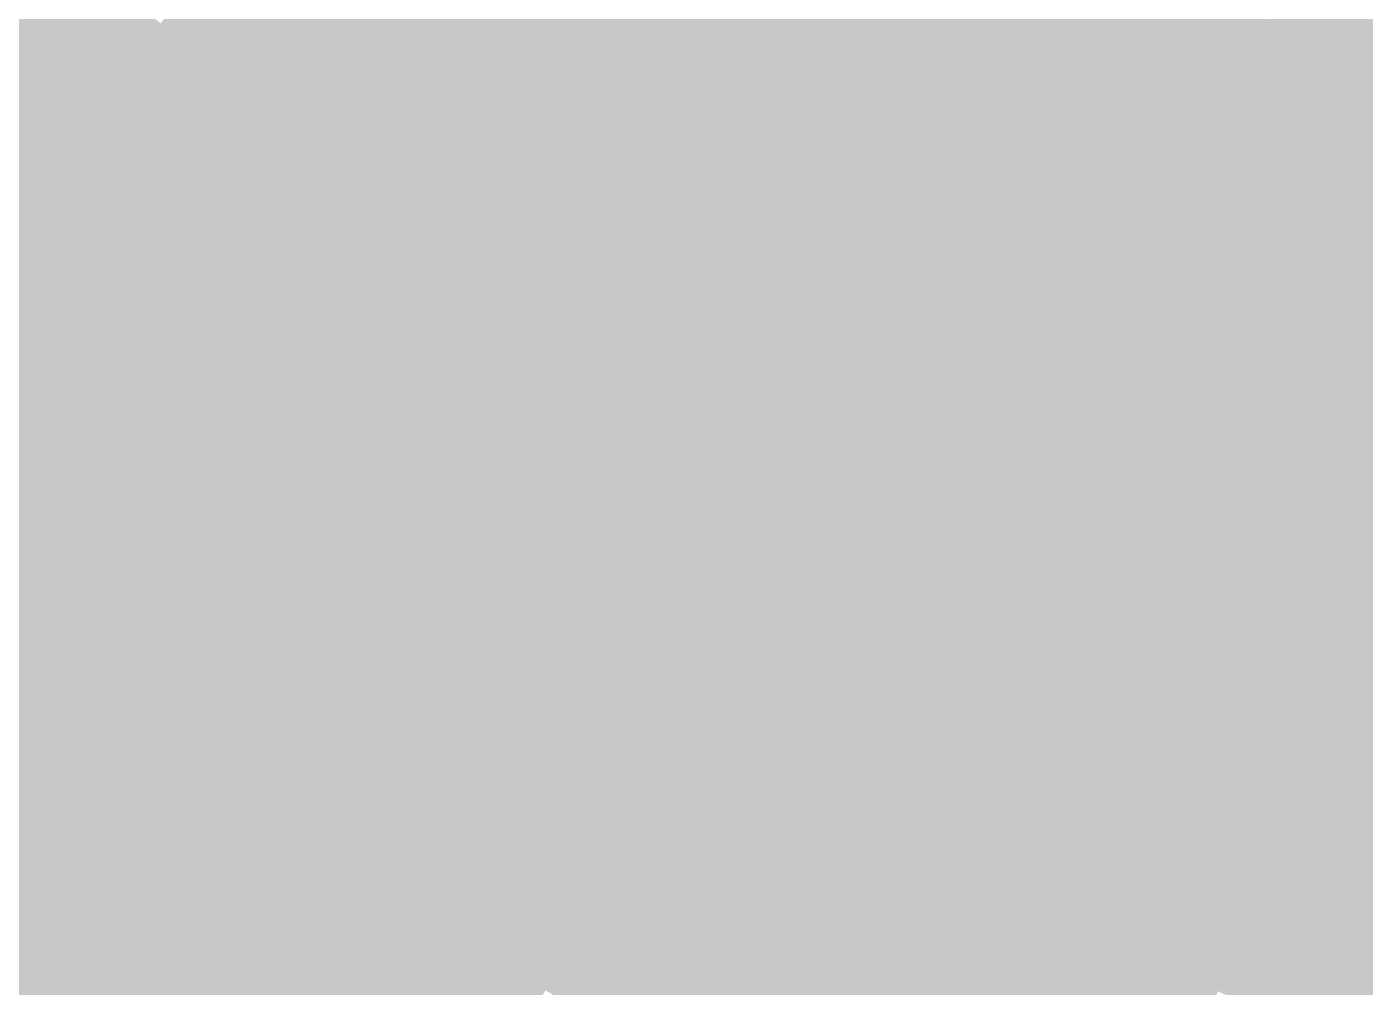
# Model space of a CAD drawing. Header units: inches. Extents: x -266 to 784, y -170 to 213.
# Drawn here: x -58.57 to -37.44, y -84.01 to -68.85 of the extents above; entities that cross this region are included whole.
import ezdxf

# ---------------------------------------------------------------- set-up
doc = ezdxf.new("R2010")
doc.units = ezdxf.units.IN
doc.header["$MEASUREMENT"] = 0

msp = doc.modelspace()

# ---------------------------------------------------------------- linework, layer by layer
at = {"color": 5, "true_color": 0x001ceb}
msp.add_solid([(-50.634441, -68.27264), (-51.23014, -69.075848), (-52.294685, -67.009446), (-52.909917, -67.797793)], dxfattribs=at)
at = {"color": 172, "true_color": 0x0010de}
msp.add_solid([(-45.556759, -68.180508), (-46.112329, -69.011978), (-47.216272, -67.041955), (-47.79208, -67.859539)], dxfattribs=at)
at = {"color": 160, "true_color": 0x002afc}
msp.add_solid([(-56.461002, -68.79793), (-57.095396, -69.570941), (-58.132383, -67.391587), (-58.785556, -68.148796)], dxfattribs=at)
at = {"color": 160, "true_color": 0x0023f3}
msp.add_solid([(-53.525148, -68.586139), (-54.14038, -69.374486), (-55.192216, -67.251909), (-55.826609, -68.02492)], dxfattribs=at)
at = {"color": 172, "true_color": 0x000bda}
msp.add_solid([(-43.334807, -68.433139), (-43.869805, -69.277992), (-45.001189, -67.349039), (-45.556759, -68.180508)], dxfattribs=at)
at = {"color": 5, "true_color": 0x0017e6}
msp.add_solid([(-48.367888, -68.677124), (-48.943696, -69.494709), (-50.038742, -67.469433), (-50.634441, -68.27264)], dxfattribs=at)
at = {"color": 172, "true_color": 0x0006d5}
msp.add_solid([(-41.12822, -68.618289), (-41.642322, -69.476017), (-42.79981, -67.588285), (-43.334807, -68.433139)], dxfattribs=at)
at = {"color": 5, "true_color": 0x001def}
msp.add_solid([(-51.23014, -69.075848), (-51.825839, -69.879055), (-52.909917, -67.797793), (-53.525148, -68.586139)], dxfattribs=at)
at = {"color": 172, "true_color": 0x0000d1}
msp.add_solid([(-38.938957, -68.736872), (-39.431855, -69.606959), (-40.614117, -67.76056), (-41.12822, -68.618289)], dxfattribs=at)
at = {"color": 160, "true_color": 0x0024f7}
msp.add_solid([(-54.14038, -69.374486), (-54.755612, -70.162832), (-55.826609, -68.02492), (-56.461002, -68.79793)], dxfattribs=at)
at = {"color": 172, "true_color": 0x0011e2}
msp.add_solid([(-46.112329, -69.011978), (-46.6679, -69.843447), (-47.79208, -67.859539), (-48.367888, -68.677124)], dxfattribs=at)
at = {"color": 172, "true_color": 0x0600cd}
msp.add_solid([(-36.768945, -68.789859), (-37.240342, -69.67178), (-38.446059, -67.866785), (-38.938957, -68.736872)], dxfattribs=at)
at = {"color": 160, "true_color": 0x002aff}
msp.add_solid([(-57.095396, -69.570941), (-57.729789, -70.343951), (-58.785556, -68.148796), (-59.438729, -68.906005)], dxfattribs=at)
at = {"color": 172, "true_color": 0x000bde}
msp.add_solid([(-43.869805, -69.277992), (-44.404802, -70.122846), (-45.556759, -68.180508), (-46.112329, -69.011978)], dxfattribs=at)
at = {"color": 5, "true_color": 0x0017eb}
msp.add_solid([(-48.943696, -69.494709), (-49.519504, -70.312294), (-50.634441, -68.27264), (-51.23014, -69.075848)], dxfattribs=at)
at = {"color": 172, "true_color": 0x0006da}
msp.add_solid([(-41.642322, -69.476017), (-42.156425, -70.333746), (-43.334807, -68.433139), (-43.869805, -69.277992)], dxfattribs=at)
at = {"color": 5, "true_color": 0x001df3}
msp.add_solid([(-51.825839, -69.879055), (-52.421539, -70.682263), (-53.525148, -68.586139), (-54.14038, -69.374486)], dxfattribs=at)
at = {"color": 5, "true_color": 0x0011e6}
msp.add_solid([(-46.6679, -69.843447), (-47.22347, -70.674917), (-48.367888, -68.677124), (-48.943696, -69.494709)], dxfattribs=at)
at = {"color": 172, "true_color": 0x0000d5}
msp.add_solid([(-39.431855, -69.606959), (-39.924754, -70.477046), (-41.12822, -68.618289), (-41.642322, -69.476017)], dxfattribs=at)
at = {"color": 160, "true_color": 0x0024fc}
msp.add_solid([(-54.755612, -70.162832), (-55.370843, -70.951178), (-56.461002, -68.79793), (-57.095396, -69.570941)], dxfattribs=at)
at = {"color": 172, "true_color": 0x0600d1}
msp.add_solid([(-37.240342, -69.67178), (-37.711739, -70.553701), (-38.938957, -68.736872), (-39.431855, -69.606959)], dxfattribs=at)
at = {"color": 160, "true_color": 0x062fff}
msp.add_solid([(-57.729789, -70.343951), (-58.364182, -71.116962), (-59.438729, -68.906005), (-60.091902, -69.663214)], dxfattribs=at)
at = {"color": 5, "true_color": 0x0017ef}
msp.add_solid([(-49.519504, -70.312294), (-50.095313, -71.129879), (-51.23014, -69.075848), (-51.825839, -69.879055)], dxfattribs=at)
at = {"color": 172, "true_color": 0x000be2}
msp.add_solid([(-44.404802, -70.122846), (-44.9398, -70.967699), (-46.112329, -69.011978), (-46.6679, -69.843447)], dxfattribs=at)
at = {"color": 172, "true_color": 0x0006de}
msp.add_solid([(-42.156425, -70.333746), (-42.670528, -71.191475), (-43.869805, -69.277992), (-44.404802, -70.122846)], dxfattribs=at)
at = {"color": 5, "true_color": 0x001ef7}
msp.add_solid([(-52.421539, -70.682263), (-53.017238, -71.48547), (-54.14038, -69.374486), (-54.755612, -70.162832)], dxfattribs=at)
at = {"color": 5, "true_color": 0x0011eb}
msp.add_solid([(-47.22347, -70.674917), (-47.77904, -71.506387), (-48.943696, -69.494709), (-49.519504, -70.312294)], dxfattribs=at)
at = {"color": 172, "true_color": 0x0000da}
msp.add_solid([(-39.924754, -70.477046), (-40.417652, -71.347133), (-41.642322, -69.476017), (-42.156425, -70.333746)], dxfattribs=at)
at = {"color": 160, "true_color": 0x0d35ff}
msp.add_solid([(-58.364182, -71.116962), (-58.998575, -71.889972), (-60.091902, -69.663214), (-60.745074, -70.420423)], dxfattribs=at)
at = {"color": 160, "true_color": 0x0024ff}
msp.add_solid([(-55.370843, -70.951178), (-55.986075, -71.739525), (-57.095396, -69.570941), (-57.729789, -70.343951)], dxfattribs=at)
at = {"color": 172, "true_color": 0x0600d5}
msp.add_solid([(-37.711739, -70.553701), (-38.183136, -71.435622), (-39.431855, -69.606959), (-39.924754, -70.477046)], dxfattribs=at)
at = {"color": 172, "true_color": 0x0b00d1}
msp.add_solid([(-35.519295, -70.56472), (-35.968906, -71.457944), (-37.240342, -69.67178), (-37.711739, -70.553701)], dxfattribs=at)
at = {"color": 5, "true_color": 0x0018f3}
msp.add_solid([(-50.095313, -71.129879), (-50.671121, -71.947464), (-51.825839, -69.879055), (-52.421539, -70.682263)], dxfattribs=at)
at = {"color": 5, "true_color": 0x000ce6}
msp.add_solid([(-44.9398, -70.967699), (-45.474798, -71.812553), (-46.6679, -69.843447), (-47.22347, -70.674917)], dxfattribs=at)
at = {"color": 5, "true_color": 0x001efc}
msp.add_solid([(-53.017238, -71.48547), (-53.612937, -72.288678), (-54.755612, -70.162832), (-55.370843, -70.951178)], dxfattribs=at)
at = {"color": 172, "true_color": 0x0006e2}
msp.add_solid([(-42.670528, -71.191475), (-43.184631, -72.049203), (-44.404802, -70.122846), (-44.9398, -70.967699)], dxfattribs=at)
at = {"color": 160, "true_color": 0x062aff}
msp.add_solid([(-55.986075, -71.739525), (-56.601306, -72.527871), (-57.729789, -70.343951), (-58.364182, -71.116962)], dxfattribs=at)
at = {"color": 5, "true_color": 0x0012ef}
msp.add_solid([(-47.77904, -71.506387), (-48.33461, -72.337856), (-49.519504, -70.312294), (-50.095313, -71.129879)], dxfattribs=at)
at = {"color": 172, "true_color": 0x0000de}
msp.add_solid([(-40.417652, -71.347133), (-40.91055, -72.21722), (-42.156425, -70.333746), (-42.670528, -71.191475)], dxfattribs=at)
at = {"color": 172, "true_color": 0x0600da}
msp.add_solid([(-38.183136, -71.435622), (-38.654532, -72.317544), (-39.924754, -70.477046), (-40.417652, -71.347133)], dxfattribs=at)
at = {"color": 172, "true_color": 0x0b00d5}
msp.add_solid([(-35.968906, -71.457944), (-36.418518, -72.351168), (-37.711739, -70.553701), (-38.183136, -71.435622)], dxfattribs=at)
at = {"color": 5, "true_color": 0x0018f7}
msp.add_solid([(-50.671121, -71.947464), (-51.246929, -72.765048), (-52.421539, -70.682263), (-53.017238, -71.48547)], dxfattribs=at)
at = {"color": 5, "true_color": 0x000ceb}
msp.add_solid([(-45.474798, -71.812553), (-46.009795, -72.657407), (-47.22347, -70.674917), (-47.77904, -71.506387)], dxfattribs=at)
at = {"color": 5, "true_color": 0x001eff}
msp.add_solid([(-53.612937, -72.288678), (-54.208637, -73.091885), (-55.370843, -70.951178), (-55.986075, -71.739525)], dxfattribs=at)
at = {"color": 5, "true_color": 0x0006e6}
msp.add_solid([(-43.184631, -72.049203), (-43.698733, -72.906932), (-44.9398, -70.967699), (-45.474798, -71.812553)], dxfattribs=at)
at = {"color": 160, "true_color": 0x0d2fff}
msp.add_solid([(-56.601306, -72.527871), (-57.216538, -73.316218), (-58.364182, -71.116962), (-58.998575, -71.889972)], dxfattribs=at)
at = {"color": 5, "true_color": 0x0012f3}
msp.add_solid([(-48.33461, -72.337856), (-48.890181, -73.169326), (-50.095313, -71.129879), (-50.671121, -71.947464)], dxfattribs=at)
at = {"color": 172, "true_color": 0x0000e2}
msp.add_solid([(-40.91055, -72.21722), (-41.403448, -73.087307), (-42.670528, -71.191475), (-43.184631, -72.049203)], dxfattribs=at)
at = {"color": 172, "true_color": 0x0600de}
msp.add_solid([(-38.654532, -72.317544), (-39.125929, -73.199465), (-40.417652, -71.347133), (-40.91055, -72.21722)], dxfattribs=at)
at = {"color": 5, "true_color": 0x0019fc}
msp.add_solid([(-51.246929, -72.765048), (-51.822737, -73.582633), (-53.017238, -71.48547), (-53.612937, -72.288678)], dxfattribs=at)
at = {"color": 5, "true_color": 0x000cef}
msp.add_solid([(-46.009795, -72.657407), (-46.544793, -73.50226), (-47.77904, -71.506387), (-48.33461, -72.337856)], dxfattribs=at)
at = {"color": 172, "true_color": 0x0b00da}
msp.add_solid([(-36.418518, -72.351168), (-36.868129, -73.244393), (-38.183136, -71.435622), (-38.654532, -72.317544)], dxfattribs=at)
at = {"color": 160, "true_color": 0x0624ff}
msp.add_solid([(-54.208637, -73.091885), (-54.804336, -73.895093), (-55.986075, -71.739525), (-56.601306, -72.527871)], dxfattribs=at)
at = {"color": 5, "true_color": 0x0006eb}
msp.add_solid([(-43.698733, -72.906932), (-44.212836, -73.76466), (-45.474798, -71.812553), (-46.009795, -72.657407)], dxfattribs=at)
at = {"color": 160, "true_color": 0x1335ff}
msp.add_solid([(-57.216538, -73.316218), (-57.83177, -74.104564), (-58.998575, -71.889972), (-59.632969, -72.662983)], dxfattribs=at)
at = {"color": 5, "true_color": 0x0012f7}
msp.add_solid([(-48.890181, -73.169326), (-49.445751, -74.000795), (-50.671121, -71.947464), (-51.246929, -72.765048)], dxfattribs=at)
at = {"color": 5, "true_color": 0x0000e6}
msp.add_solid([(-41.403448, -73.087307), (-41.896346, -73.957394), (-43.184631, -72.049203), (-43.698733, -72.906932)], dxfattribs=at)
at = {"color": 172, "true_color": 0x0600e2}
msp.add_solid([(-39.125929, -73.199465), (-39.597326, -74.081386), (-40.91055, -72.21722), (-41.403448, -73.087307)], dxfattribs=at)
at = {"color": 5, "true_color": 0x0018ff}
msp.add_solid([(-51.822737, -73.582633), (-52.398545, -74.400218), (-53.612937, -72.288678), (-54.208637, -73.091885)], dxfattribs=at)
at = {"color": 5, "true_color": 0x000cf3}
msp.add_solid([(-46.544793, -73.50226), (-47.079791, -74.347114), (-48.33461, -72.337856), (-48.890181, -73.169326)], dxfattribs=at)
at = {"color": 172, "true_color": 0x0b00de}
msp.add_solid([(-36.868129, -73.244393), (-37.31774, -74.137617), (-38.654532, -72.317544), (-39.125929, -73.199465)], dxfattribs=at)
at = {"color": 160, "true_color": 0x1a3aff}
msp.add_solid([(-57.83177, -74.104564), (-58.447001, -74.892911), (-59.632969, -72.662983), (-60.267362, -73.435993)], dxfattribs=at)
at = {"color": 160, "true_color": 0x0d29ff}
msp.add_solid([(-54.804336, -73.895093), (-55.400035, -74.6983), (-56.601306, -72.527871), (-57.216538, -73.316218)], dxfattribs=at)
at = {"color": 5, "true_color": 0x0007ef}
msp.add_solid([(-44.212836, -73.76466), (-44.726939, -74.622389), (-46.009795, -72.657407), (-46.544793, -73.50226)], dxfattribs=at)
at = {"color": 5, "true_color": 0x0013fc}
msp.add_solid([(-49.445751, -74.000795), (-50.001321, -74.832265), (-51.246929, -72.765048), (-51.822737, -73.582633)], dxfattribs=at)
at = {"color": 5, "true_color": 0x0000eb}
msp.add_solid([(-41.896346, -73.957394), (-42.389245, -74.827481), (-43.698733, -72.906932), (-44.212836, -73.76466)], dxfattribs=at)
at = {"color": 5, "true_color": 0x061eff}
msp.add_solid([(-52.398545, -74.400218), (-52.974354, -75.217803), (-54.208637, -73.091885), (-54.804336, -73.895093)], dxfattribs=at)
at = {"color": 5, "true_color": 0x0600e6}
msp.add_solid([(-39.597326, -74.081386), (-40.068723, -74.963307), (-41.403448, -73.087307), (-41.896346, -73.957394)], dxfattribs=at)
at = {"color": 160, "true_color": 0x132fff}
msp.add_solid([(-55.400035, -74.6983), (-55.995735, -75.501508), (-57.216538, -73.316218), (-57.83177, -74.104564)], dxfattribs=at)
at = {"color": 5, "true_color": 0x000df7}
msp.add_solid([(-47.079791, -74.347114), (-47.614788, -75.191967), (-48.890181, -73.169326), (-49.445751, -74.000795)], dxfattribs=at)
at = {"color": 172, "true_color": 0x0b00e2}
msp.add_solid([(-37.31774, -74.137617), (-37.767352, -75.030841), (-39.125929, -73.199465), (-39.597326, -74.081386)], dxfattribs=at)
at = {"color": 160, "true_color": 0x2040ff}
msp.add_solid([(-58.447001, -74.892911), (-59.062233, -75.681257), (-60.267362, -73.435993), (-60.901755, -74.209004)], dxfattribs=at)
at = {"color": 5, "true_color": 0x0007f3}
msp.add_solid([(-44.726939, -74.622389), (-45.241041, -75.480118), (-46.544793, -73.50226), (-47.079791, -74.347114)], dxfattribs=at)
at = {"color": 5, "true_color": 0x0012ff}
msp.add_solid([(-50.001321, -74.832265), (-50.556891, -75.663735), (-51.822737, -73.582633), (-52.398545, -74.400218)], dxfattribs=at)
at = {"color": 160, "true_color": 0x0d24ff}
msp.add_solid([(-52.974354, -75.217803), (-53.550162, -76.035388), (-54.804336, -73.895093), (-55.400035, -74.6983)], dxfattribs=at)
at = {"color": 5, "true_color": 0x0000ef}
msp.add_solid([(-42.389245, -74.827481), (-42.882143, -75.697568), (-44.212836, -73.76466), (-44.726939, -74.622389)], dxfattribs=at)
at = {"color": 5, "true_color": 0x0600eb}
msp.add_solid([(-40.068723, -74.963307), (-40.540119, -75.845229), (-41.896346, -73.957394), (-42.389245, -74.827481)], dxfattribs=at)
at = {"color": 160, "true_color": 0x1a35ff}
msp.add_solid([(-55.995735, -75.501508), (-56.591434, -76.304715), (-57.83177, -74.104564), (-58.447001, -74.892911)], dxfattribs=at)
at = {"color": 5, "true_color": 0x000dfc}
msp.add_solid([(-47.614788, -75.191967), (-48.149786, -76.036821), (-49.445751, -74.000795), (-50.001321, -74.832265)], dxfattribs=at)
at = {"color": 5, "true_color": 0x0c00e6}
msp.add_solid([(-37.767352, -75.030841), (-38.216963, -75.924066), (-39.597326, -74.081386), (-40.068723, -74.963307)], dxfattribs=at)
at = {"color": 172, "true_color": 0x1100e2}
msp.add_solid([(-35.487073, -75.031111), (-35.914628, -75.935101), (-37.31774, -74.137617), (-37.767352, -75.030841)], dxfattribs=at)
at = {"color": 5, "true_color": 0x0007f7}
msp.add_solid([(-45.241041, -75.480118), (-45.755144, -76.337846), (-47.079791, -74.347114), (-47.614788, -75.191967)], dxfattribs=at)
at = {"color": 5, "true_color": 0x0618ff}
msp.add_solid([(-50.556891, -75.663735), (-51.112461, -76.495204), (-52.398545, -74.400218), (-52.974354, -75.217803)], dxfattribs=at)
at = {"color": 160, "true_color": 0x1329ff}
msp.add_solid([(-53.550162, -76.035388), (-54.12597, -76.852972), (-55.400035, -74.6983), (-55.995735, -75.501508)], dxfattribs=at)
at = {"color": 5, "true_color": 0x0000f3}
msp.add_solid([(-42.882143, -75.697568), (-43.375041, -76.567655), (-44.726939, -74.622389), (-45.241041, -75.480118)], dxfattribs=at)
at = {"color": 160, "true_color": 0x203aff}
msp.add_solid([(-56.591434, -76.304715), (-57.187133, -77.107923), (-58.447001, -74.892911), (-59.062233, -75.681257)], dxfattribs=at)
at = {"color": 5, "true_color": 0x000cff}
msp.add_solid([(-48.149786, -76.036821), (-48.684783, -76.881674), (-50.001321, -74.832265), (-50.556891, -75.663735)], dxfattribs=at)
at = {"color": 5, "true_color": 0x0700ef}
msp.add_solid([(-40.540119, -75.845229), (-41.011516, -76.72715), (-42.389245, -74.827481), (-42.882143, -75.697568)], dxfattribs=at)
at = {"color": 5, "true_color": 0x0c00eb}
msp.add_solid([(-38.216963, -75.924066), (-38.666574, -76.81729), (-40.068723, -74.963307), (-40.540119, -75.845229)], dxfattribs=at)
at = {"color": 5, "true_color": 0x0d1eff}
msp.add_solid([(-51.112461, -76.495204), (-51.668032, -77.326674), (-52.974354, -75.217803), (-53.550162, -76.035388)], dxfattribs=at)
at = {"color": 5, "true_color": 0x0007fc}
msp.add_solid([(-45.755144, -76.337846), (-46.269247, -77.195575), (-47.614788, -75.191967), (-48.149786, -76.036821)], dxfattribs=at)
at = {"color": 5, "true_color": 0x1100e6}
msp.add_solid([(-35.914628, -75.935101), (-36.342183, -76.83909), (-37.767352, -75.030841), (-38.216963, -75.924066)], dxfattribs=at)
at = {"color": 160, "true_color": 0x1a2fff}
msp.add_solid([(-54.12597, -76.852972), (-54.701778, -77.670557), (-55.995735, -75.501508), (-56.591434, -76.304715)], dxfattribs=at)
at = {"color": 5, "true_color": 0x0000f7}
msp.add_solid([(-43.375041, -76.567655), (-43.867939, -77.437742), (-45.241041, -75.480118), (-45.755144, -76.337846)], dxfattribs=at)
at = {"color": 160, "true_color": 0x2640ff}
msp.add_solid([(-57.187133, -77.107923), (-57.782833, -77.911131), (-59.062233, -75.681257), (-59.677464, -76.469603)], dxfattribs=at)
at = {"color": 5, "true_color": 0x0612ff}
msp.add_solid([(-48.684783, -76.881674), (-49.219781, -77.726528), (-50.556891, -75.663735), (-51.112461, -76.495204)], dxfattribs=at)
at = {"color": 5, "true_color": 0x0700f3}
msp.add_solid([(-41.011516, -76.72715), (-41.482913, -77.609071), (-42.882143, -75.697568), (-43.375041, -76.567655)], dxfattribs=at)
at = {"color": 5, "true_color": 0x0c00ef}
msp.add_solid([(-38.666574, -76.81729), (-39.116186, -77.710514), (-40.540119, -75.845229), (-41.011516, -76.72715)], dxfattribs=at)
at = {"color": 160, "true_color": 0x1324ff}
msp.add_solid([(-51.668032, -77.326674), (-52.223602, -78.158144), (-53.550162, -76.035388), (-54.12597, -76.852972)], dxfattribs=at)
at = {"color": 5, "true_color": 0x0006ff}
msp.add_solid([(-46.269247, -77.195575), (-46.78335, -78.053304), (-48.149786, -76.036821), (-48.684783, -76.881674)], dxfattribs=at)
at = {"color": 5, "true_color": 0x1100eb}
msp.add_solid([(-36.342183, -76.83909), (-36.769738, -77.743079), (-38.216963, -75.924066), (-38.666574, -76.81729)], dxfattribs=at)
at = {"color": 160, "true_color": 0x2d46ff}
msp.add_solid([(-57.782833, -77.911131), (-58.378532, -78.714338), (-59.677464, -76.469603), (-60.292696, -77.25795)], dxfattribs=at)
at = {"color": 160, "true_color": 0x2035ff}
msp.add_solid([(-54.701778, -77.670557), (-55.277586, -78.488142), (-56.591434, -76.304715), (-57.187133, -77.107923)], dxfattribs=at)
at = {"color": 5, "true_color": 0x0d18ff}
msp.add_solid([(-49.219781, -77.726528), (-49.754779, -78.571382), (-51.112461, -76.495204), (-51.668032, -77.326674)], dxfattribs=at)
at = {"color": 5, "true_color": 0x0000fc}
msp.add_solid([(-43.867939, -77.437742), (-44.360837, -78.307829), (-45.755144, -76.337846), (-46.269247, -77.195575)], dxfattribs=at)
at = {"color": 5, "true_color": 0x0700f7}
msp.add_solid([(-41.482913, -77.609071), (-41.95431, -78.490993), (-43.375041, -76.567655), (-43.867939, -77.437742)], dxfattribs=at)
at = {"color": 160, "true_color": 0x1a2aff}
msp.add_solid([(-52.223602, -78.158144), (-52.779172, -78.989613), (-54.12597, -76.852972), (-54.701778, -77.670557)], dxfattribs=at)
at = {"color": 5, "true_color": 0x060cff}
msp.add_solid([(-46.78335, -78.053304), (-47.297452, -78.911032), (-48.684783, -76.881674), (-49.219781, -77.726528)], dxfattribs=at)
at = {"color": 5, "true_color": 0x0c00f3}
msp.add_solid([(-39.116186, -77.710514), (-39.565797, -78.603739), (-41.011516, -76.72715), (-41.482913, -77.609071)], dxfattribs=at)
at = {"color": 5, "true_color": 0x1200ef}
msp.add_solid([(-36.769738, -77.743079), (-37.197293, -78.647068), (-38.666574, -76.81729), (-39.116186, -77.710514)], dxfattribs=at)
at = {"color": 160, "true_color": 0x263bff}
msp.add_solid([(-55.277586, -78.488142), (-55.853395, -79.305727), (-57.187133, -77.107923), (-57.782833, -77.911131)], dxfattribs=at)
at = {"color": 160, "true_color": 0x334bff}
msp.add_solid([(-58.378532, -78.714338), (-58.974231, -79.517546), (-60.292696, -77.25795), (-60.907927, -78.046296)], dxfattribs=at)
at = {"color": 5, "true_color": 0x131eff}
msp.add_solid([(-49.754779, -78.571382), (-50.289776, -79.416235), (-51.668032, -77.326674), (-52.223602, -78.158144)], dxfattribs=at)
at = {"color": 5, "true_color": 0x0000ff}
msp.add_solid([(-44.360837, -78.307829), (-44.853736, -79.177916), (-46.269247, -77.195575), (-46.78335, -78.053304)], dxfattribs=at)
at = {"color": 5, "true_color": 0x0700fc}
msp.add_solid([(-41.95431, -78.490993), (-42.425706, -79.372914), (-43.867939, -77.437742), (-44.360837, -78.307829)], dxfattribs=at)
at = {"color": 160, "true_color": 0x2030ff}
msp.add_solid([(-52.779172, -78.989613), (-53.334742, -79.821083), (-54.701778, -77.670557), (-55.277586, -78.488142)], dxfattribs=at)
at = {"color": 5, "true_color": 0x0d13ff}
msp.add_solid([(-47.297452, -78.911032), (-47.811555, -79.768761), (-49.219781, -77.726528), (-49.754779, -78.571382)], dxfattribs=at)
at = {"color": 5, "true_color": 0x0d00f7}
msp.add_solid([(-39.565797, -78.603739), (-40.015408, -79.496963), (-41.482913, -77.609071), (-41.95431, -78.490993)], dxfattribs=at)
at = {"color": 5, "true_color": 0x1200f3}
msp.add_solid([(-37.197293, -78.647068), (-37.624848, -79.551058), (-39.116186, -77.710514), (-39.565797, -78.603739)], dxfattribs=at)
at = {"color": 160, "true_color": 0x2d41ff}
msp.add_solid([(-55.853395, -79.305727), (-56.429203, -80.123312), (-57.782833, -77.911131), (-58.378532, -78.714338)], dxfattribs=at)
at = {"color": 160, "true_color": 0x1a24ff}
msp.add_solid([(-50.289776, -79.416235), (-50.824774, -80.261089), (-52.223602, -78.158144), (-52.779172, -78.989613)], dxfattribs=at)
at = {"color": 5, "true_color": 0x0606ff}
msp.add_solid([(-44.853736, -79.177916), (-45.346634, -80.048003), (-46.78335, -78.053304), (-47.297452, -78.911032)], dxfattribs=at)
at = {"color": 5, "true_color": 0x0600ff}
msp.add_solid([(-42.425706, -79.372914), (-42.897103, -80.254835), (-44.360837, -78.307829), (-44.853736, -79.177916)], dxfattribs=at)
at = {"color": 160, "true_color": 0x2636ff}
msp.add_solid([(-53.334742, -79.821083), (-53.890313, -80.652552), (-55.277586, -78.488142), (-55.853395, -79.305727)], dxfattribs=at)
at = {"color": 5, "true_color": 0x1319ff}
msp.add_solid([(-47.811555, -79.768761), (-48.325658, -80.626489), (-49.754779, -78.571382), (-50.289776, -79.416235)], dxfattribs=at)
at = {"color": 5, "true_color": 0x0d00fc}
msp.add_solid([(-40.015408, -79.496963), (-40.46502, -80.390187), (-41.95431, -78.490993), (-42.425706, -79.372914)], dxfattribs=at)
at = {"color": 5, "true_color": 0x1200f7}
msp.add_solid([(-37.624848, -79.551058), (-38.052403, -80.455047), (-39.565797, -78.603739), (-40.015408, -79.496963)], dxfattribs=at)
at = {"color": 160, "true_color": 0x3346ff}
msp.add_solid([(-56.429203, -80.123312), (-57.005011, -80.940896), (-58.378532, -78.714338), (-58.974231, -79.517546)], dxfattribs=at)
at = {"color": 5, "true_color": 0x1800f3}
msp.add_solid([(-35.255994, -79.536249), (-35.661236, -80.450458), (-37.197293, -78.647068), (-37.624848, -79.551058)], dxfattribs=at)
at = {"color": 160, "true_color": 0x202bff}
msp.add_solid([(-50.824774, -80.261089), (-51.359772, -81.105942), (-52.779172, -78.989613), (-53.334742, -79.821083)], dxfattribs=at)
at = {"color": 5, "true_color": 0x0d0dff}
msp.add_solid([(-45.346634, -80.048003), (-45.839532, -80.91809), (-47.297452, -78.911032), (-47.811555, -79.768761)], dxfattribs=at)
at = {"color": 5, "true_color": 0x0c06ff}
msp.add_solid([(-42.897103, -80.254835), (-43.3685, -81.136756), (-44.853736, -79.177916), (-45.346634, -80.048003)], dxfattribs=at)
at = {"color": 160, "true_color": 0x2d3cff}
msp.add_solid([(-53.890313, -80.652552), (-54.445883, -81.484022), (-55.853395, -79.305727), (-56.429203, -80.123312)], dxfattribs=at)
at = {"color": 5, "true_color": 0x1a1fff}
msp.add_solid([(-48.325658, -80.626489), (-48.839761, -81.484218), (-50.289776, -79.416235), (-50.824774, -80.261089)], dxfattribs=at)
at = {"color": 5, "true_color": 0x0c00ff}
msp.add_solid([(-40.46502, -80.390187), (-40.914631, -81.283411), (-42.425706, -79.372914), (-42.897103, -80.254835)], dxfattribs=at)
at = {"color": 160, "true_color": 0x3a4cff}
msp.add_solid([(-57.005011, -80.940896), (-57.580819, -81.758481), (-58.974231, -79.517546), (-59.56993, -80.320753)], dxfattribs=at)
at = {"color": 5, "true_color": 0x1300fc}
msp.add_solid([(-38.052403, -80.455047), (-38.479958, -81.359036), (-40.015408, -79.496963), (-40.46502, -80.390187)], dxfattribs=at)
at = {"color": 5, "true_color": 0x1800f7}
msp.add_solid([(-35.661236, -80.450458), (-36.066477, -81.364668), (-37.624848, -79.551058), (-38.052403, -80.455047)], dxfattribs=at)
at = {"color": 160, "true_color": 0x2631ff}
msp.add_solid([(-51.359772, -81.105942), (-51.894769, -81.950796), (-53.334742, -79.821083), (-53.890313, -80.652552)], dxfattribs=at)
at = {"color": 5, "true_color": 0x1313ff}
msp.add_solid([(-45.839532, -80.91809), (-46.33243, -81.788177), (-47.811555, -79.768761), (-48.325658, -80.626489)], dxfattribs=at)
at = {"color": 5, "true_color": 0x130dff}
msp.add_solid([(-43.3685, -81.136756), (-43.839897, -82.018678), (-45.346634, -80.048003), (-45.839532, -80.91809)], dxfattribs=at)
at = {"color": 160, "true_color": 0x3342ff}
msp.add_solid([(-54.445883, -81.484022), (-55.001453, -82.315492), (-56.429203, -80.123312), (-57.005011, -80.940896)], dxfattribs=at)
at = {"color": 160, "true_color": 0x2025ff}
msp.add_solid([(-48.839761, -81.484218), (-49.353863, -82.341947), (-50.824774, -80.261089), (-51.359772, -81.105942)], dxfattribs=at)
at = {"color": 5, "true_color": 0x1206ff}
msp.add_solid([(-40.914631, -81.283411), (-41.364242, -82.176636), (-42.897103, -80.254835), (-43.3685, -81.136756)], dxfattribs=at)
at = {"color": 173, "true_color": 0x4052fe}
msp.add_solid([(-57.580819, -81.758481), (-58.156627, -82.576066), (-59.56993, -80.320753), (-60.16563, -81.123961)], dxfattribs=at)
at = {"color": 5, "true_color": 0x1200ff}
msp.add_solid([(-38.479958, -81.359036), (-38.907514, -82.263026), (-40.46502, -80.390187), (-40.914631, -81.283411)], dxfattribs=at)
at = {"color": 5, "true_color": 0x1900fc}
msp.add_solid([(-36.066477, -81.364668), (-36.471718, -82.278878), (-38.052403, -80.455047), (-38.479958, -81.359036)], dxfattribs=at)
at = {"color": 160, "true_color": 0x2d37ff}
msp.add_solid([(-51.894769, -81.950796), (-52.429767, -82.795649), (-53.890313, -80.652552), (-54.445883, -81.484022)], dxfattribs=at)
at = {"color": 5, "true_color": 0x1a1aff}
msp.add_solid([(-46.33243, -81.788177), (-46.825328, -82.658264), (-48.325658, -80.626489), (-48.839761, -81.484218)], dxfattribs=at)
at = {"color": 160, "true_color": 0x3a48ff}
msp.add_solid([(-55.001453, -82.315492), (-55.557023, -83.146961), (-57.005011, -80.940896), (-57.580819, -81.758481)], dxfattribs=at)
at = {"color": 5, "true_color": 0x1913ff}
msp.add_solid([(-43.839897, -82.018678), (-44.311293, -82.900599), (-45.839532, -80.91809), (-46.33243, -81.788177)], dxfattribs=at)
at = {"color": 173, "true_color": 0x4658fe}
msp.add_solid([(-58.156627, -82.576066), (-58.732436, -83.393651), (-60.16563, -81.123961), (-60.761329, -81.927168)], dxfattribs=at)
at = {"color": 160, "true_color": 0x262cff}
msp.add_solid([(-49.353863, -82.341947), (-49.867966, -83.199675), (-51.359772, -81.105942), (-51.894769, -81.950796)], dxfattribs=at)
at = {"color": 5, "true_color": 0x180dff}
msp.add_solid([(-41.364242, -82.176636), (-41.813854, -83.06986), (-43.3685, -81.136756), (-43.839897, -82.018678)], dxfattribs=at)
at = {"color": 5, "true_color": 0x1806ff}
msp.add_solid([(-38.907514, -82.263026), (-39.335069, -83.167015), (-40.914631, -81.283411), (-41.364242, -82.176636)], dxfattribs=at)
at = {"color": 5, "true_color": 0x1800ff}
msp.add_solid([(-36.471718, -82.278878), (-36.87696, -83.193088), (-38.479958, -81.359036), (-38.907514, -82.263026)], dxfattribs=at)
at = {"color": 160, "true_color": 0x333dff}
msp.add_solid([(-52.429767, -82.795649), (-52.964764, -83.640503), (-54.445883, -81.484022), (-55.001453, -82.315492)], dxfattribs=at)
at = {"color": 160, "true_color": 0x2020ff}
msp.add_solid([(-46.825328, -82.658264), (-47.318226, -83.528351), (-48.839761, -81.484218), (-49.353863, -82.341947)], dxfattribs=at)
at = {"color": 160, "true_color": 0x404efe}
msp.add_solid([(-55.557023, -83.146961), (-56.112594, -83.978431), (-57.580819, -81.758481), (-58.156627, -82.576066)], dxfattribs=at)
at = {"color": 5, "true_color": 0x1f1aff}
msp.add_solid([(-44.311293, -82.900599), (-44.78269, -83.78252), (-46.33243, -81.788177), (-46.825328, -82.658264)], dxfattribs=at)
at = {"color": 160, "true_color": 0x2d32ff}
msp.add_solid([(-49.867966, -83.199675), (-50.382069, -84.057404), (-51.894769, -81.950796), (-52.429767, -82.795649)], dxfattribs=at)
at = {"color": 5, "true_color": 0x1e13ff}
msp.add_solid([(-41.813854, -83.06986), (-42.263465, -83.963084), (-43.839897, -82.018678), (-44.311293, -82.900599)], dxfattribs=at)
at = {"color": 5, "true_color": 0x1e0dff}
msp.add_solid([(-39.335069, -83.167015), (-39.762624, -84.071004), (-41.364242, -82.176636), (-41.813854, -83.06986)], dxfattribs=at)
at = {"color": 160, "true_color": 0x3a43ff}
msp.add_solid([(-52.964764, -83.640503), (-53.499762, -84.485357), (-55.001453, -82.315492), (-55.557023, -83.146961)], dxfattribs=at)
at = {"color": 160, "true_color": 0x2626ff}
msp.add_solid([(-47.318226, -83.528351), (-47.811125, -84.398438), (-49.353863, -82.341947), (-49.867966, -83.199675)], dxfattribs=at)
at = {"color": 5, "true_color": 0x1e06ff}
msp.add_solid([(-36.87696, -83.193088), (-37.282201, -84.107298), (-38.907514, -82.263026), (-39.335069, -83.167015)], dxfattribs=at)
at = {"color": 173, "true_color": 0x4653fe}
msp.add_solid([(-56.112594, -83.978431), (-56.668164, -84.8099), (-58.156627, -82.576066), (-58.732436, -83.393651)], dxfattribs=at)
at = {"color": 160, "true_color": 0x3338ff}
msp.add_solid([(-50.382069, -84.057404), (-50.896172, -84.915132), (-52.429767, -82.795649), (-52.964764, -83.640503)], dxfattribs=at)
at = {"color": 180, "true_color": 0x2520ff}
msp.add_solid([(-44.78269, -83.78252), (-45.254087, -84.664441), (-46.825328, -82.658264), (-47.318226, -83.528351)], dxfattribs=at)
at = {"color": 180, "true_color": 0x241aff}
msp.add_solid([(-42.263465, -83.963084), (-42.713076, -84.856309), (-44.311293, -82.900599), (-44.78269, -83.78252)], dxfattribs=at)
at = {"color": 160, "true_color": 0x4049fe}
msp.add_solid([(-53.499762, -84.485357), (-54.03476, -85.33021), (-55.557023, -83.146961), (-56.112594, -83.978431)], dxfattribs=at)
at = {"color": 160, "true_color": 0x2d2dff}
msp.add_solid([(-47.811125, -84.398438), (-48.304023, -85.268525), (-49.867966, -83.199675), (-50.382069, -84.057404)], dxfattribs=at)
at = {"color": 180, "true_color": 0x2413ff}
msp.add_solid([(-39.762624, -84.071004), (-40.190179, -84.974994), (-41.813854, -83.06986), (-42.263465, -83.963084)], dxfattribs=at)
at = {"color": 180, "true_color": 0x240dff}
msp.add_solid([(-37.282201, -84.107298), (-37.687442, -85.021507), (-39.335069, -83.167015), (-39.762624, -84.071004)], dxfattribs=at)
at = {"color": 173, "true_color": 0x4d59fe}
msp.add_solid([(-56.668164, -84.8099), (-57.223734, -85.64137), (-58.732436, -83.393651), (-59.308244, -84.211236)], dxfattribs=at)
at = {"color": 160, "true_color": 0x3a3eff}
msp.add_solid([(-50.896172, -84.915132), (-51.410274, -85.772861), (-52.964764, -83.640503), (-53.499762, -84.485357)], dxfattribs=at)
at = {"color": 180, "true_color": 0x2c26ff}
msp.add_solid([(-45.254087, -84.664441), (-45.725483, -85.546363), (-47.318226, -83.528351), (-47.811125, -84.398438)], dxfattribs=at)
at = {"color": 180, "true_color": 0x2b20ff}
msp.add_solid([(-42.713076, -84.856309), (-43.162688, -85.749533), (-44.78269, -83.78252), (-45.254087, -84.664441)], dxfattribs=at)
at = {"color": 173, "true_color": 0x464ffe}
msp.add_solid([(-54.03476, -85.33021), (-54.569757, -86.175064), (-56.112594, -83.978431), (-56.668164, -84.8099)], dxfattribs=at)
at = {"color": 180, "true_color": 0x2a1aff}
msp.add_solid([(-40.190179, -84.974994), (-40.617734, -85.878983), (-42.263465, -83.963084), (-42.713076, -84.856309)], dxfattribs=at)

doc.saveas('drawing.dxf')
